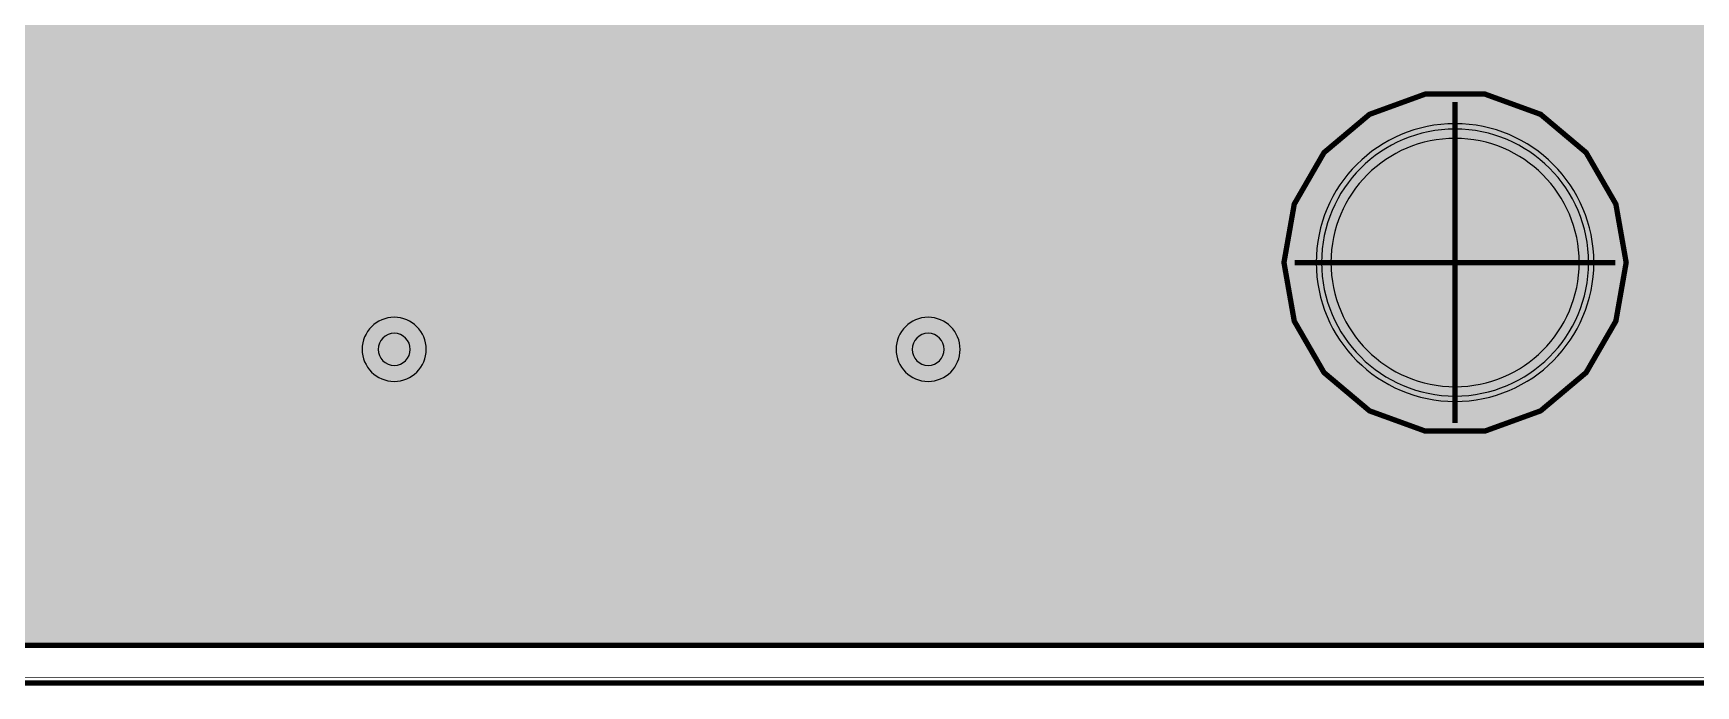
# Model space of a CAD drawing. Header units: millimetres. Extents: x 0 to 100, y -100 to 0.
# Drawn here: x 22.27 to 38.09, y -100.03 to -93.82 of the extents above; entities that cross this region are included whole.
import ezdxf

# ---------------------------------------------------------------- set-up
doc = ezdxf.new("R2010")
doc.units = ezdxf.units.MM
doc.header["$MEASUREMENT"] = 0
for name, color, linetype, true_color in [('Board-Outline-Layer', 7, 'Continuous', 0xff00ff), ('Bottom-Layer', 7, 'Continuous', 0x0000ff), ('Bottom-Paste-Mask-Layer', 7, 'Continuous', 0x800000), ('Bottom-Solder-Mask-Layer', 7, 'Continuous', 0xaa00ff), ('Hole-Layer', 7, 'Continuous', 0x222222), ('Inner1', 7, 'Continuous', 0x999966), ('Inner2', 7, 'Continuous', 0x008000), ('Multi-Layer', 7, 'Continuous', 0xc0c0c0), ('Top-Layer', 7, 'Continuous', 0xff0000), ('Top-Paste-Mask-Layer', 7, 'Continuous', 0x808080), ('Top-Solder-Mask-Layer', 7, 'Continuous', 0x800080)]:
    doc.layers.add(name, color=color, linetype=linetype, true_color=true_color)

msp = doc.modelspace()

# ---------------------------------------------------------------- hatches: boundary and pattern name
at = {"layer": 'Bottom-Layer'}
for points in [[(99.642, -0.358), (99.642, -99.642), (0.358, -99.642), (0.358, -0.358)], [(34.171, -95.999), (34.269, -96.556), (34.552, -97.046), (34.985, -97.41), (35.516, -97.603), (36.082, -97.603), (36.613, -97.41), (37.046, -97.046), (37.329, -96.556), (37.427, -95.999), (37.329, -95.443), (37.046, -94.953), (36.613, -94.589), (36.082, -94.396), (35.516, -94.396), (34.985, -94.589), (34.552, -94.953), (34.269, -95.443)], [(34.529, -95.999, 1), (37.069, -95.999, 1)]]:
    msp.add_hatch(color=256, dxfattribs=at).paths.add_polyline_path(points)
at = {"layer": 'Bottom-Paste-Mask-Layer'}
msp.add_hatch(color=256, dxfattribs=at).paths.add_polyline_path([(34.529, -95.999, 1), (37.069, -95.999, 1)])
at = {"layer": 'Bottom-Solder-Mask-Layer'}
msp.add_hatch(color=256, dxfattribs=at).paths.add_polyline_path([(34.478, -95.999, 1), (37.12, -95.999, 1)])
at = {"layer": 'Hole-Layer'}
msp.add_hatch(color=256, dxfattribs=at).paths.add_polyline_path([(34.618, -95.999, 1), (36.98, -95.999, 1)])
at = {"layer": 'Inner1'}
for points in [[(99.642, -0.358), (99.642, -99.642), (0.358, -99.642), (0.358, -0.358)], [(34.171, -95.999), (34.269, -96.556), (34.552, -97.046), (34.985, -97.41), (35.516, -97.603), (36.082, -97.603), (36.613, -97.41), (37.046, -97.046), (37.329, -96.556), (37.427, -95.999), (37.329, -95.443), (37.046, -94.953), (36.613, -94.589), (36.082, -94.396), (35.516, -94.396), (34.985, -94.589), (34.552, -94.953), (34.269, -95.443)]]:
    msp.add_hatch(color=256, dxfattribs=at).paths.add_polyline_path(points)
at = {"layer": 'Inner2'}
for points in [[(99.642, -0.358), (99.642, -99.642), (0.358, -99.642), (0.358, -0.358)], [(34.171, -95.999), (34.269, -96.556), (34.552, -97.046), (34.985, -97.41), (35.516, -97.603), (36.082, -97.603), (36.613, -97.41), (37.046, -97.046), (37.329, -96.556), (37.427, -95.999), (37.329, -95.443), (37.046, -94.953), (36.613, -94.589), (36.082, -94.396), (35.516, -94.396), (34.985, -94.589), (34.552, -94.953), (34.269, -95.443)]]:
    msp.add_hatch(color=256, dxfattribs=at).paths.add_polyline_path(points)
at = {"layer": 'Multi-Layer'}
msp.add_hatch(color=256, dxfattribs=at).paths.add_polyline_path([(34.529, -95.999, 1), (37.069, -95.999, 1)])
msp.add_hatch(color=256, dxfattribs=at).paths.add_polyline_path([(34.529, -95.999, 1), (37.069, -95.999, 1)])
msp.add_hatch(color=256, dxfattribs=at).paths.add_polyline_path([(34.529, -95.999, 1), (37.069, -95.999, 1)])
at = {"layer": 'Top-Layer'}
for points in [[(99.642, -0.358), (99.642, -99.642), (0.358, -99.642), (0.358, -0.358)], [(34.171, -95.999), (34.269, -96.556), (34.552, -97.046), (34.985, -97.41), (35.516, -97.603), (36.082, -97.603), (36.613, -97.41), (37.046, -97.046), (37.329, -96.556), (37.427, -95.999), (37.329, -95.443), (37.046, -94.953), (36.613, -94.589), (36.082, -94.396), (35.516, -94.396), (34.985, -94.589), (34.552, -94.953), (34.269, -95.443)], [(34.529, -95.999, 1), (37.069, -95.999, 1)]]:
    msp.add_hatch(color=256, dxfattribs=at).paths.add_polyline_path(points)
at = {"layer": 'Top-Paste-Mask-Layer'}
msp.add_hatch(color=256, dxfattribs=at).paths.add_polyline_path([(34.529, -95.999, 1), (37.069, -95.999, 1)])
at = {"layer": 'Top-Solder-Mask-Layer'}
msp.add_hatch(color=256, dxfattribs=at).paths.add_polyline_path([(34.478, -95.999, 1), (37.12, -95.999, 1)])

# ---------------------------------------------------------------- linework, layer by layer
at = {"layer": 'Board-Outline-Layer', "const_width": 0.0508}
msp.add_lwpolyline([(0, -100), (0, 0), (100, 0), (100, -100)], close=True, dxfattribs=at)
at = {"layer": 'Bottom-Layer'}
for points, const_width in [([(0, -100), (0, 0), (100, 0), (100, -100)], 0.00508), ([(99.642, -0.358), (99.642, -99.642), (0.358, -99.642), (0.358, -0.358)], 0.0508), ([(34.171, -95.999), (34.269, -96.556), (34.552, -97.046), (34.985, -97.41), (35.516, -97.603), (36.082, -97.603), (36.613, -97.41), (37.046, -97.046), (37.329, -96.556), (37.427, -95.999), (37.329, -95.443), (37.046, -94.953), (36.613, -94.589), (36.082, -94.396), (35.516, -94.396), (34.985, -94.589), (34.552, -94.953), (34.269, -95.443)], 0.0508)]:
    msp.add_lwpolyline(points, close=True, dxfattribs=dict(at, const_width=const_width))
at = {"layer": 'Bottom-Layer', "const_width": 0.0508}
for points in [[(35.799, -95.999), (35.799, -94.473)], [(35.799, -95.999), (34.272, -95.999)], [(35.799, -95.999), (37.325, -95.999)], [(35.799, -95.999), (35.799, -97.526)]]:
    msp.add_lwpolyline(points, dxfattribs=at)
at = {"layer": 'Bottom-Layer'}
msp.add_lwpolyline([(34.529, -95.999, 1), (37.069, -95.999, 1)], format="xyb", close=True, dxfattribs=at)
at = {"layer": 'Bottom-Paste-Mask-Layer'}
msp.add_lwpolyline([(34.529, -95.999, 1), (37.069, -95.999, 1)], format="xyb", close=True, dxfattribs=at)
at = {"layer": 'Bottom-Solder-Mask-Layer'}
msp.add_lwpolyline([(34.478, -95.999, 1), (37.12, -95.999), (37.12, -95.999, 1), (34.478, -95.999)], format="xyb", dxfattribs=at)
at = {"layer": 'Hole-Layer'}
for points in [[(34.618, -95.999, 1), (36.98, -95.999, 1)], [(25.553, -96.825, 1), (25.858, -96.825, 1)], [(30.633, -96.825, 1), (30.938, -96.825, 1)]]:
    msp.add_lwpolyline(points, format="xyb", close=True, dxfattribs=at)
at = {"layer": 'Inner1'}
for points, const_width in [([(0, -100), (0, 0), (100, 0), (100, -100)], 0.00508), ([(99.642, -0.358), (99.642, -99.642), (0.358, -99.642), (0.358, -0.358)], 0.0508), ([(34.171, -95.999), (34.269, -96.556), (34.552, -97.046), (34.985, -97.41), (35.516, -97.603), (36.082, -97.603), (36.613, -97.41), (37.046, -97.046), (37.329, -96.556), (37.427, -95.999), (37.329, -95.443), (37.046, -94.953), (36.613, -94.589), (36.082, -94.396), (35.516, -94.396), (34.985, -94.589), (34.552, -94.953), (34.269, -95.443)], 0.0508)]:
    msp.add_lwpolyline(points, close=True, dxfattribs=dict(at, const_width=const_width))
at = {"layer": 'Inner1', "const_width": 0.0508}
for points in [[(35.799, -95.999), (35.799, -94.473)], [(35.799, -95.999), (34.272, -95.999)], [(35.799, -95.999), (37.325, -95.999)], [(35.799, -95.999), (35.799, -97.526)]]:
    msp.add_lwpolyline(points, dxfattribs=at)
at = {"layer": 'Inner2'}
for points, const_width in [([(0, -99.949), (0, 0), (100.076, 0), (100.076, -99.949)], 0.00508), ([(99.642, -0.358), (99.642, -99.642), (0.358, -99.642), (0.358, -0.358)], 0.0508), ([(34.171, -95.999), (34.269, -96.556), (34.552, -97.046), (34.985, -97.41), (35.516, -97.603), (36.082, -97.603), (36.613, -97.41), (37.046, -97.046), (37.329, -96.556), (37.427, -95.999), (37.329, -95.443), (37.046, -94.953), (36.613, -94.589), (36.082, -94.396), (35.516, -94.396), (34.985, -94.589), (34.552, -94.953), (34.269, -95.443)], 0.0508)]:
    msp.add_lwpolyline(points, close=True, dxfattribs=dict(at, const_width=const_width))
at = {"layer": 'Inner2', "const_width": 0.0508}
for points in [[(35.799, -95.999), (35.799, -94.473)], [(35.799, -95.999), (34.272, -95.999)], [(35.799, -95.999), (37.325, -95.999)], [(35.799, -95.999), (35.799, -97.526)]]:
    msp.add_lwpolyline(points, dxfattribs=at)
at = {"layer": 'Multi-Layer'}
msp.add_lwpolyline([(34.529, -95.999, 1), (37.069, -95.999, 1)], format="xyb", close=True, dxfattribs=at)
msp.add_lwpolyline([(34.529, -95.999, 1), (37.069, -95.999, 1)], format="xyb", close=True, dxfattribs=at)
msp.add_lwpolyline([(34.529, -95.999, 1), (37.069, -95.999, 1)], format="xyb", close=True, dxfattribs=at)
for points in [[(25.4, -96.825, 1), (26.01, -96.825), (26.01, -96.825, 1), (25.4, -96.825)], [(30.48, -96.825, 1), (31.09, -96.825), (31.09, -96.825, 1), (30.48, -96.825)]]:
    msp.add_lwpolyline(points, format="xyb", dxfattribs=at)
at = {"layer": 'Top-Layer'}
for points, const_width in [([(0, -99.949), (0, 0), (100.076, 0), (100.076, -99.949)], 0.00508), ([(99.642, -0.358), (99.642, -99.642), (0.358, -99.642), (0.358, -0.358)], 0.0508), ([(34.171, -95.999), (34.269, -96.556), (34.552, -97.046), (34.985, -97.41), (35.516, -97.603), (36.082, -97.603), (36.613, -97.41), (37.046, -97.046), (37.329, -96.556), (37.427, -95.999), (37.329, -95.443), (37.046, -94.953), (36.613, -94.589), (36.082, -94.396), (35.516, -94.396), (34.985, -94.589), (34.552, -94.953), (34.269, -95.443)], 0.0508)]:
    msp.add_lwpolyline(points, close=True, dxfattribs=dict(at, const_width=const_width))
at = {"layer": 'Top-Layer', "const_width": 0.0508}
for points in [[(35.799, -95.999), (35.799, -94.473)], [(35.799, -95.999), (34.272, -95.999)], [(35.799, -95.999), (37.325, -95.999)], [(35.799, -95.999), (35.799, -97.526)]]:
    msp.add_lwpolyline(points, dxfattribs=at)
at = {"layer": 'Top-Layer'}
msp.add_lwpolyline([(34.529, -95.999, 1), (37.069, -95.999, 1)], format="xyb", close=True, dxfattribs=at)
at = {"layer": 'Top-Paste-Mask-Layer'}
msp.add_lwpolyline([(34.529, -95.999, 1), (37.069, -95.999, 1)], format="xyb", close=True, dxfattribs=at)
at = {"layer": 'Top-Solder-Mask-Layer'}
msp.add_lwpolyline([(34.478, -95.999, 1), (37.12, -95.999), (37.12, -95.999, 1), (34.478, -95.999)], format="xyb", dxfattribs=at)

doc.saveas('drawing.dxf')
